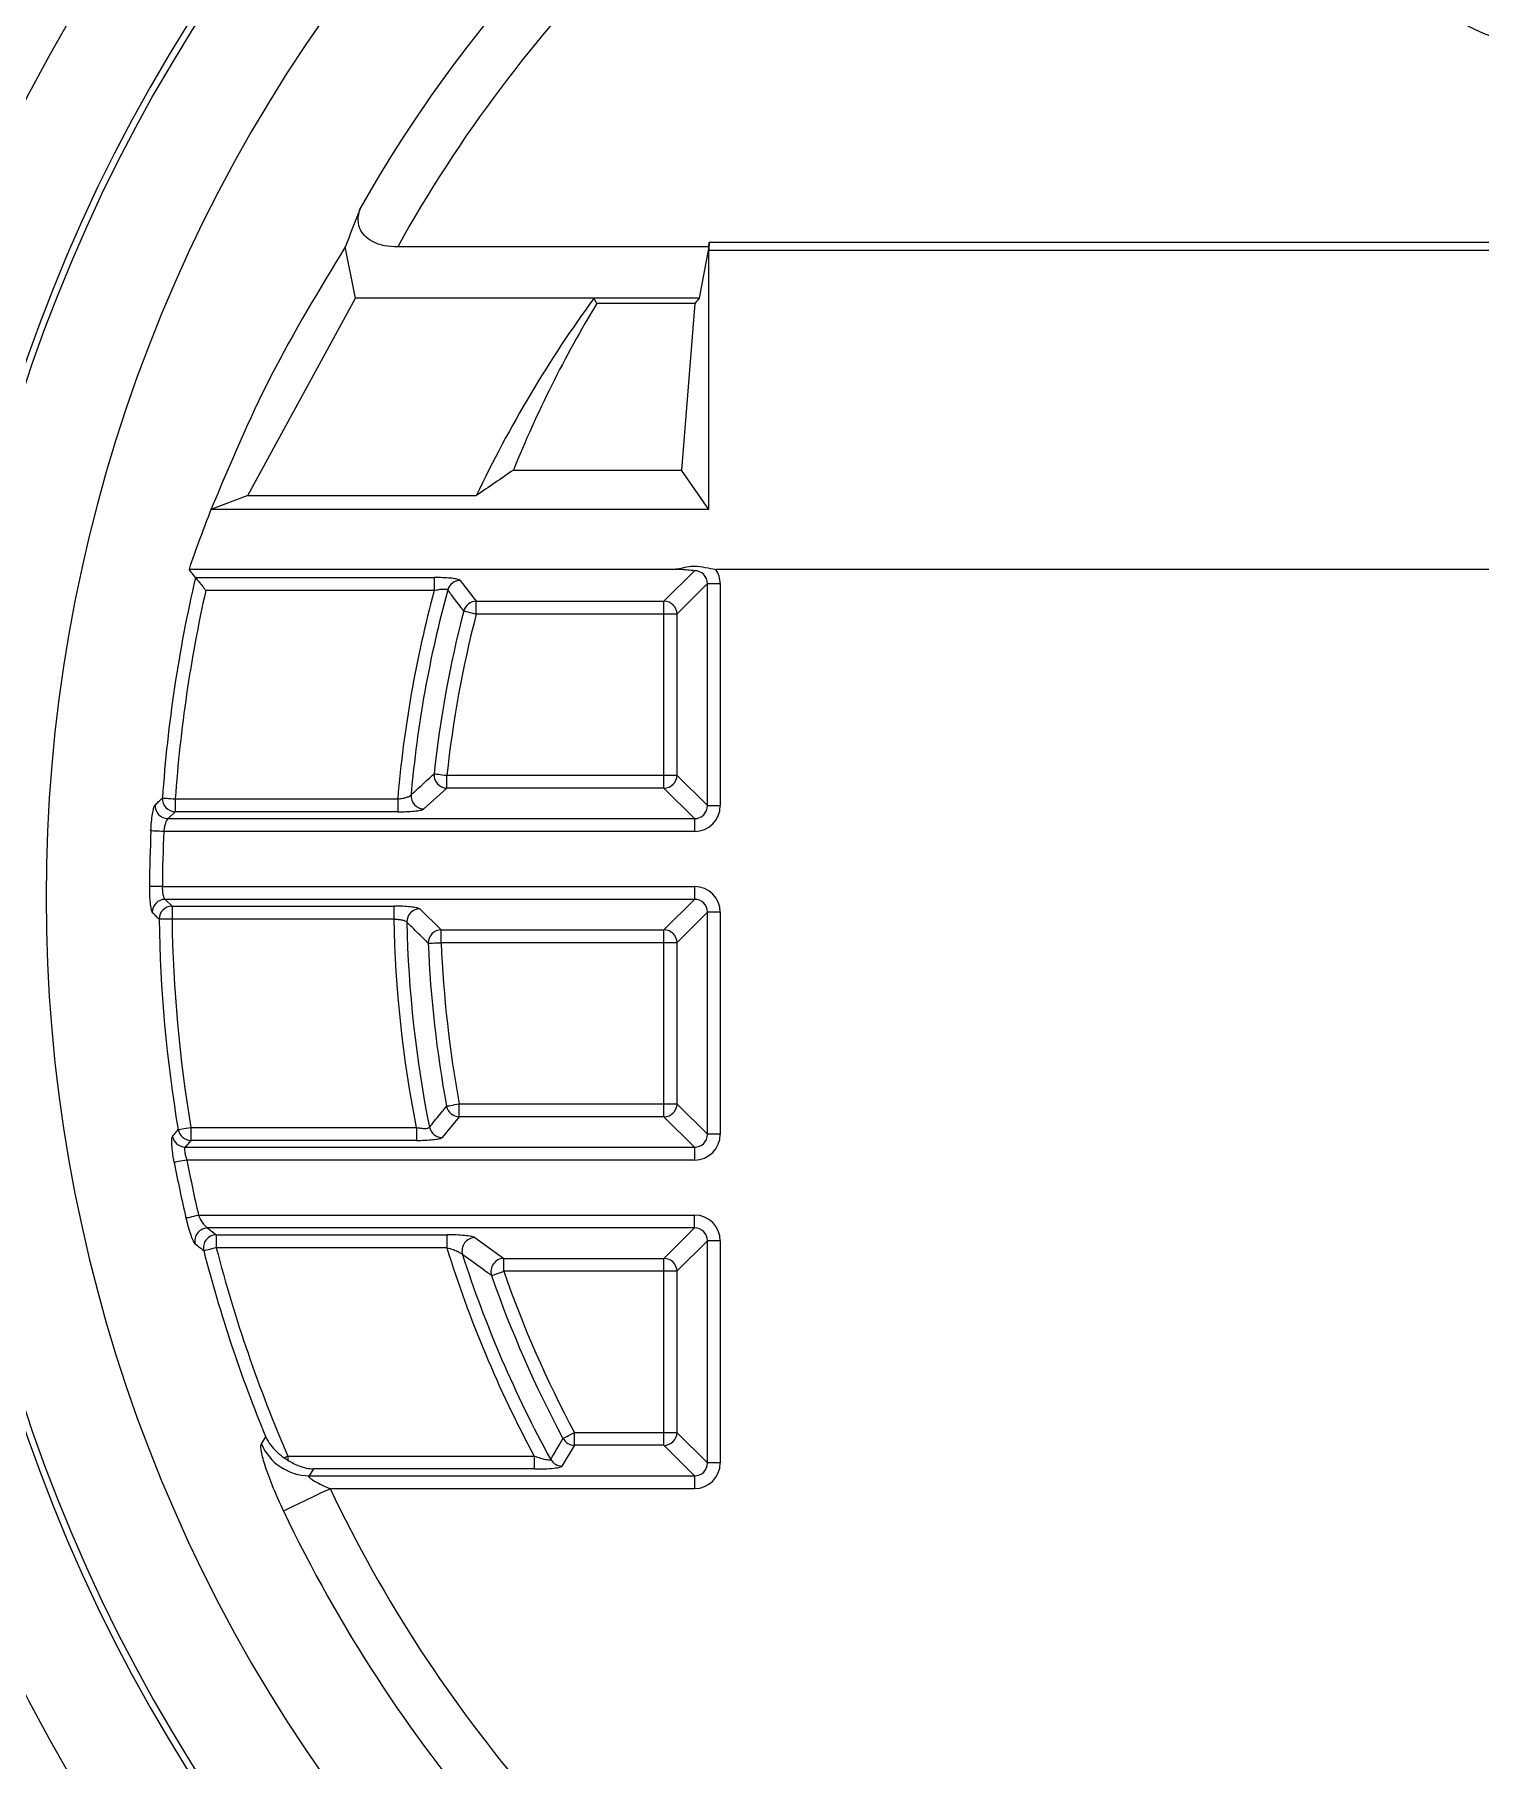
# Model space of a CAD drawing. Extents: x 2 to 136, y 1 to 99.
# Drawn here: x 127.069 to 128.736, y 44.294 to 46.285 of the extents above; entities that cross this region are included whole.
import ezdxf

# ---------------------------------------------------------------- set-up
doc = ezdxf.new("R2010")
doc.units = 0
doc.header["$MEASUREMENT"] = 0
doc.layers.add('OBJECT', color=7, linetype='CONTINUOUS')

msp = doc.modelspace()

# ---------------------------------------------------------------- linework, layer by layer
at = {"layer": 'OBJECT'}
for p, q in [((127.8466, 46.04), (127.847, 46.0455)), ((127.847, 46.0455), (129.8333, 46.0455)), ((127.4392, 45.9809), (127.4276, 46.04)), ((127.8466, 46.04), (127.488, 46.04)), ((127.8466, 46.04), (127.8356, 45.9809)), ((127.8466, 45.7371), (127.8466, 46.0358)), ((129.8333, 46.0358), (127.8466, 46.0358)), ((127.3153, 45.7532), (127.4392, 45.9809)), ((127.8356, 45.9809), (127.4392, 45.9809)), ((127.8356, 45.9808), (127.7141, 45.9808)), ((127.7175, 45.9747), (127.7141, 45.9808)), ((127.8305, 45.9747), (127.7175, 45.9747)), ((127.8305, 45.9747), (127.8153, 45.7827)), ((127.8356, 45.9808), (127.8305, 45.9747)), ((127.8356, 45.9808), (127.8356, 45.9809)), ((127.6214, 45.7827), (127.8153, 45.7827)), ((127.8466, 45.7371), (127.8153, 45.7827)), ((127.3153, 45.7532), (127.2727, 45.7371)), ((127.3153, 45.7532), (127.5786, 45.7532)), ((127.8466, 45.7371), (127.2727, 45.7371)), ((127.2549, 45.6587), (127.2474, 45.6682)), ((127.8049, 45.6682), (127.2474, 45.6682)), ((127.795, 45.6315), (127.8301, 45.6666)), ((129.8347, 45.6682), (127.8549, 45.6682)), ((127.2549, 45.6587), (127.5301, 45.6587)), ((127.5301, 45.6587), (127.5301, 45.6438)), ((127.56, 45.6555), (127.5785, 45.6315)), ((127.845, 45.6517), (127.8099, 45.6166)), ((127.845, 45.6517), (127.8599, 45.6517)), ((127.845, 45.3957), (127.845, 45.6517)), ((127.8599, 45.6517), (127.8599, 45.3957)), ((127.5301, 45.6438), (127.2668, 45.6438)), ((127.5785, 45.6315), (127.795, 45.6315)), ((127.5785, 45.6166), (127.5785, 45.6315)), ((127.795, 45.6166), (127.795, 45.6315)), ((127.795, 45.6166), (127.5785, 45.6166)), ((127.8099, 45.6166), (127.795, 45.6166)), ((127.795, 45.4308), (127.795, 45.6166)), ((127.8099, 45.6166), (127.8099, 45.4308)), ((127.5447, 45.4159), (127.5447, 45.4308)), ((127.5447, 45.4308), (127.795, 45.4308)), ((127.795, 45.4308), (127.8099, 45.4308)), ((127.795, 45.4159), (127.795, 45.4308)), ((127.8099, 45.4308), (127.845, 45.3957)), ((127.5447, 45.4159), (127.5182, 45.3918)), ((127.795, 45.4159), (127.5447, 45.4159)), ((127.8301, 45.3808), (127.795, 45.4159)), ((127.2316, 45.3886), (127.2232, 45.3808)), ((127.2316, 45.4035), (127.2316, 45.3886)), ((127.2316, 45.4035), (127.4881, 45.4035)), ((127.4881, 45.3886), (127.2316, 45.3886)), ((127.4881, 45.4035), (127.4881, 45.3886)), ((127.845, 45.3957), (127.8599, 45.3957)), ((127.2232, 45.3808), (127.8301, 45.3808)), ((127.8301, 45.3808), (127.8301, 45.3659)), ((127.8301, 45.3659), (127.2183, 45.3659)), ((127.2166, 45.3024), (127.8301, 45.3024)), ((127.8301, 45.2876), (127.2199, 45.2876)), ((127.2199, 45.2876), (127.2278, 45.2797)), ((127.795, 45.2525), (127.8301, 45.2876)), ((127.8301, 45.3024), (127.8301, 45.2876)), ((127.2278, 45.2797), (127.4836, 45.2797)), ((127.2278, 45.2797), (127.2278, 45.2648)), ((127.4836, 45.2797), (127.4836, 45.2648)), ((127.5134, 45.2765), (127.5382, 45.2525)), ((127.845, 45.2727), (127.8099, 45.2376)), ((127.845, 45.0167), (127.845, 45.2727)), ((127.8599, 45.2727), (127.845, 45.2727)), ((127.8599, 45.2727), (127.8599, 45.0167)), ((127.4836, 45.2648), (127.2278, 45.2648)), ((127.5382, 45.2525), (127.795, 45.2525)), ((127.5382, 45.2376), (127.5382, 45.2525)), ((127.795, 45.2376), (127.795, 45.2525)), ((127.795, 45.2376), (127.5382, 45.2376)), ((127.8099, 45.2376), (127.795, 45.2376)), ((127.795, 45.0518), (127.795, 45.2376)), ((127.8099, 45.2376), (127.8099, 45.0518)), ((127.559, 45.0369), (127.559, 45.0518)), ((127.559, 45.0518), (127.795, 45.0518)), ((127.795, 45.0369), (127.795, 45.0518)), ((127.795, 45.0518), (127.8099, 45.0518)), ((127.8099, 45.0518), (127.845, 45.0167)), ((127.559, 45.0369), (127.5392, 45.0128)), ((127.795, 45.0369), (127.559, 45.0369)), ((127.8301, 45.0018), (127.795, 45.0369)), ((127.2495, 45.0096), (127.2429, 45.0018)), ((127.2495, 45.0245), (127.2495, 45.0096)), ((127.2495, 45.0245), (127.5095, 45.0245)), ((127.5095, 45.0096), (127.2495, 45.0096)), ((127.5095, 45.0245), (127.5095, 45.0096)), ((127.8599, 45.0167), (127.845, 45.0167)), ((127.2429, 45.0018), (127.8301, 45.0018)), ((127.8301, 45.0018), (127.8301, 44.9869)), ((127.8301, 44.9869), (127.245, 44.9869)), ((127.2583, 44.9234), (127.8301, 44.9234)), ((127.8301, 44.9086), (127.2688, 44.9086)), ((127.2688, 44.9086), (127.2789, 44.9007)), ((127.795, 44.8735), (127.8301, 44.9086)), ((127.8301, 44.9086), (127.8301, 44.9234)), ((127.2789, 44.9007), (127.5446, 44.9007)), ((127.2789, 44.9007), (127.2789, 44.8858)), ((127.5446, 44.9007), (127.5446, 44.8858)), ((127.5769, 44.8975), (127.6103, 44.8735)), ((127.845, 44.8937), (127.8099, 44.8586)), ((127.8599, 44.8937), (127.845, 44.8937)), ((127.845, 44.6377), (127.845, 44.8937)), ((127.8599, 44.8937), (127.8599, 44.6377)), ((127.5446, 44.8858), (127.2789, 44.8858)), ((127.6103, 44.8735), (127.795, 44.8735)), ((127.6103, 44.8586), (127.6103, 44.8735)), ((127.795, 44.8586), (127.795, 44.8735)), ((127.795, 44.8586), (127.6103, 44.8586)), ((127.8099, 44.8586), (127.795, 44.8586)), ((127.795, 44.6728), (127.795, 44.8586)), ((127.8099, 44.8586), (127.8099, 44.6728)), ((127.6917, 44.6579), (127.6917, 44.6728)), ((127.6917, 44.6728), (127.795, 44.6728)), ((127.795, 44.6728), (127.8099, 44.6728)), ((127.795, 44.6579), (127.795, 44.6728)), ((127.8099, 44.6728), (127.845, 44.6377)), ((127.3308, 44.6595), (127.336, 44.6675)), ((127.6917, 44.6579), (127.6774, 44.6338)), ((127.795, 44.6579), (127.6917, 44.6579)), ((127.8301, 44.6228), (127.795, 44.6579)), ((127.3614, 44.6455), (127.6453, 44.6455)), ((127.3614, 44.6455), (127.3614, 44.6406)), ((127.391, 44.6306), (127.3858, 44.6228)), ((127.6453, 44.6306), (127.391, 44.6306)), ((127.6453, 44.6455), (127.6453, 44.6306)), ((127.8599, 44.6377), (127.845, 44.6377)), ((127.3858, 44.6228), (127.8301, 44.6228)), ((127.8301, 44.6228), (127.8301, 44.6079)), ((127.8301, 44.6079), (127.4101, 44.6079))]:
    msp.add_line(p, q, dxfattribs=at)
at = {"layer": 'OBJECT', "flags": 128}
for points in [[(127.5641, 45.6203), (127.5647, 45.6202), (127.5657, 45.6199), (127.5671, 45.6195), (127.5689, 45.6191), (127.571, 45.6185), (127.5734, 45.6179), (127.5759, 45.6173), (127.5785, 45.6166)], [(127.5299, 45.4324), (127.5305, 45.4323), (127.5315, 45.4322), (127.533, 45.432), (127.5349, 45.4318), (127.537, 45.4316), (127.5394, 45.4313), (127.542, 45.431), (127.5447, 45.4308)], [(127.2168, 45.4045), (127.2173, 45.4045), (127.2184, 45.4044), (127.2198, 45.4043), (127.2217, 45.4042), (127.2239, 45.404), (127.2263, 45.4039), (127.2289, 45.4037), (127.2316, 45.4035)], [(127.2183, 45.3659), (127.2156, 45.366), (127.213, 45.3661), (127.2106, 45.3663), (127.2084, 45.3664), (127.2066, 45.3664), (127.2051, 45.3665), (127.204, 45.3666), (127.2035, 45.3666)], [(127.2166, 45.3024), (127.2139, 45.3025), (127.2113, 45.3025), (127.2089, 45.3025), (127.2067, 45.3025), (127.2048, 45.3025), (127.2034, 45.3025), (127.2023, 45.3026), (127.2017, 45.3026)], [(127.2278, 45.2648), (127.2251, 45.2648), (127.2225, 45.2648), (127.2201, 45.2647), (127.2179, 45.2647), (127.216, 45.2647), (127.2146, 45.2646), (127.2135, 45.2646), (127.2129, 45.2646)], [(127.5233, 45.237), (127.5239, 45.237), (127.5249, 45.2371), (127.5264, 45.2371), (127.5283, 45.2372), (127.5304, 45.2373), (127.5329, 45.2374), (127.5355, 45.2375), (127.5382, 45.2376)], [(127.5444, 45.049), (127.5449, 45.0491), (127.5459, 45.0493), (127.5474, 45.0496), (127.5492, 45.0499), (127.5514, 45.0503), (127.5538, 45.0508), (127.5563, 45.0513), (127.559, 45.0518)], [(127.2349, 45.0221), (127.2354, 45.0221), (127.2365, 45.0223), (127.2379, 45.0226), (127.2397, 45.0229), (127.2419, 45.0232), (127.2443, 45.0236), (127.2469, 45.024), (127.2495, 45.0245)], [(127.245, 44.9869), (127.2424, 44.9864), (127.2398, 44.9859), (127.2374, 44.9855), (127.2352, 44.9851), (127.2334, 44.9847), (127.232, 44.9844), (127.2309, 44.9842), (127.2304, 44.9841)], [(127.2438, 44.9201), (127.2444, 44.9202), (127.2454, 44.9205), (127.2468, 44.9208), (127.2486, 44.9212), (127.2508, 44.9217), (127.2531, 44.9222), (127.2557, 44.9228), (127.2583, 44.9234)], [(127.2789, 44.8858), (127.2763, 44.8852), (127.2737, 44.8845), (127.2714, 44.8839), (127.2693, 44.8834), (127.2675, 44.8829), (127.266, 44.8825), (127.265, 44.8823), (127.2645, 44.8821)], [(127.5962, 44.8537), (127.5967, 44.8539), (127.5977, 44.8542), (127.5991, 44.8547), (127.6009, 44.8553), (127.6029, 44.856), (127.6052, 44.8568), (127.6077, 44.8577), (127.6103, 44.8586)], [(127.6786, 44.6657), (127.6791, 44.666), (127.68, 44.6665), (127.6813, 44.6672), (127.683, 44.6681), (127.6849, 44.6691), (127.6871, 44.6702), (127.6894, 44.6715), (127.6917, 44.6728)], [(127.357, 44.6435), (127.3575, 44.6438), (127.3581, 44.644), (127.3586, 44.6443), (127.3592, 44.6445), (127.3597, 44.6448), (127.3603, 44.645), (127.3609, 44.6452), (127.3614, 44.6455)], [(127.3563, 44.5824), (127.3584, 44.5833), (127.3621, 44.5851), (127.3675, 44.5877), (127.3742, 44.5908), (127.3821, 44.5946), (127.3909, 44.5988), (127.4003, 44.6033), (127.4101, 44.6079)]]:
    msp.add_lwpolyline(points, dxfattribs=at)
at = {"layer": 'OBJECT'}
for centre, radius, start, end in [((128.8466, 45.29), 6.555, 126.37982, 288.09222), ((128.8466, 45.29), 6.5028, 126.71932, 288.09222), ((128.8466, 45.29), 6.4944, 126.7749, 288.09222), ((128.8466, 45.29), 6.3069, 128.05888, 288.09222), ((128.8466, 45.29), 6.655, 198.09222, 30.43444), ((128.8466, 45.29), 2.0098, 135.4001, 224.5999), ((128.8466, 45.29), 1.6115, 118.9766, 150.407), ((128.8466, 45.29), 1.5519, 118.9766, 151.1006), ((128.8466, 46.54), 0.275, 200.9728, 5.2978), ((128.8466, 45.29), 1.8907, 138.3698, 221.6302), ((128.8466, 45.29), 1.8831, 138.6329, 221.3671), ((128.8466, 45.29), 1.764, 139.599, 220.401), ((128.8466, 45.29), 1.3205, 148.7665, 158.0941), ((128.8466, 45.29), 1.6339, 166.9569, 175.9802), ((127.5602, 45.6404), 0.0151, 90.7164, 164.0387), ((128.8466, 45.29), 1.619, 167.3753, 175.9802), ((128.8466, 45.29), 1.3633, 164.956, 175.2245), ((128.8466, 45.29), 1.3484, 164.756, 174.9781), ((127.5787, 45.6163), 0.0151, 90.7303, 164.8277), ((127.7948, 45.6163), 0.0152, 0.9913, 89.0085), ((128.8466, 45.29), 1.3244, 165.5575, 173.8295), ((128.8466, 45.29), 1.3095, 165.5575, 173.8295), ((127.545, 45.431), 0.0152, 174.9633, 268.8663), ((127.7948, 45.431), 0.0152, 270.9915, 359.0087), ((127.5185, 45.407), 0.0152, 176.0832, 268.8958), ((127.2235, 45.3959), 0.0152, 177.348, 268.9272), ((127.2319, 45.4038), 0.0152, 177.0622, 268.9179), ((128.8466, 45.29), 1.6449, 177.3311, 179.5626), ((128.8466, 45.29), 1.63, 177.3311, 179.5626), ((127.2202, 45.2724), 0.0152, 91.0058, 179.605), ((127.2281, 45.2646), 0.0152, 91.0103, 179.8797), ((127.5137, 45.2614), 0.0152, 91.0175, 180.2018), ((128.8466, 45.29), 1.6339, 180.89, 189.4388), ((128.8466, 45.29), 1.619, 180.89, 189.4388), ((128.8466, 45.29), 1.3633, 181.057, 191.2305), ((128.8466, 45.29), 1.3484, 181.2196, 191.3429), ((127.5385, 45.2373), 0.0152, 91.0405, 181.2532), ((127.7948, 45.2373), 0.0152, 0.9901, 89.0107), ((128.8466, 45.29), 1.3244, 182.2937, 190.4829), ((128.8466, 45.29), 1.3095, 182.2937, 190.4829), ((127.5592, 45.052), 0.0151, 191.2752, 269.2083), ((127.7948, 45.052), 0.0152, 270.9893, 359.0099), ((127.2432, 45.0169), 0.0151, 190.4781, 269.1928), ((127.2498, 45.0247), 0.0151, 190.2494, 269.19), ((127.5394, 45.028), 0.0151, 192.1218, 269.2214), ((128.8466, 45.29), 1.6449, 190.7162, 192.9956), ((128.8466, 45.29), 1.63, 190.7162, 192.9956), ((127.2692, 44.8934), 0.0152, 91.3583, 192.7427), ((127.2792, 44.8856), 0.0152, 91.3712, 193.0849), ((127.5773, 44.8823), 0.0152, 91.4831, 196.3044), ((128.8466, 45.29), 1.6339, 194.4556, 202.3966), ((128.8466, 45.29), 1.619, 194.4556, 203.4589), ((128.8466, 45.29), 1.3633, 197.2448, 208.2139), ((128.8466, 45.29), 1.3484, 197.7883, 208.7439), ((127.6107, 44.8583), 0.0152, 91.5379, 197.6975), ((127.7948, 44.8583), 0.0152, 0.9913, 89.0085), ((128.8466, 45.29), 1.3244, 199.2355, 208.1234), ((128.8466, 45.29), 1.3095, 199.2355, 208.1234), ((127.7948, 44.673), 0.0152, 270.9911, 359.0092), ((127.3865, 44.6833), 0.0605, 203.1996, 269.3863), ((127.6919, 44.673), 0.0151, 208.6643, 269.4571), ((127.6776, 44.649), 0.0151, 209.2839, 269.4594), ((128.8466, 45.29), 1.5902, 205.3998, 236.0334), ((128.8466, 45.29), 1.6498, 205.3998, 236.0334)]:
    msp.add_arc(centre, radius, start, end, dxfattribs=at)
for centre, major_axis, ratio, start_param, end_param in [((128.8466, 45.506), (0, 1.5296), 0.989974, 1.182053, 1.214204), ((127.8485, 46.0455), (0.0012, 0.015), 0.093471, 1.578239, 2.27637), ((128.8466, 45.1444), (0, 1.4127), 0.994678, 0.93728, 1.125299), ((128.8466, 45.1148), (0, 1.7003), 0.994678, 1.196101, 1.239318), ((127.8297, 45.6512), (0.0111, 0.0111), 0.957239, 5.505213, 7.061157), ((127.8297, 45.6512), (-0.0215, -0.0215), 0.985257, 2.363621, 2.944283), ((127.8297, 45.3961), (-0.0215, 0.0215), 0.985257, 2.363621, 3.919564), ((127.8297, 45.3961), (-0.0111, 0.0111), 0.957239, 2.363621, 3.919564), ((127.8297, 45.2722), (-0.0215, -0.0215), 0.985257, 2.363621, 3.919564), ((127.8297, 45.2722), (0.0111, 0.0111), 0.957239, 5.505213, 7.061157), ((127.8297, 45.0171), (-0.0215, 0.0215), 0.985257, 2.363621, 3.919564), ((127.8297, 45.0171), (-0.0111, 0.0111), 0.957239, 2.363621, 3.919564), ((127.8297, 44.8932), (-0.0215, -0.0215), 0.985257, 2.363621, 3.919564), ((127.8297, 44.8932), (0.0111, 0.0111), 0.957239, 5.505213, 7.061157), ((127.8297, 44.6381), (-0.0215, 0.0215), 0.985257, 2.363621, 3.919564), ((127.8297, 44.6381), (-0.0111, 0.0111), 0.957239, 2.363621, 3.919564)]:
    msp.add_ellipse(centre, major_axis=major_axis, ratio=ratio, start_param=start_param, end_param=end_param, dxfattribs=at)
for points, knots in [([(127.488, 46.04), (127.4828, 46.0403), (127.4725, 46.0408), (127.4588, 46.0455), (127.4492, 46.0528), (127.443, 46.0626), (127.4416, 46.0741), (127.4442, 46.0821), (127.4454, 46.0858)], [0, 0, 0, 0, 0.159898, 0.320837, 0.466381, 0.608638, 0.822533, 1, 1, 1, 1]), ([(127.4276, 46.04), (127.3978, 45.9909), (127.3378, 45.8925), (127.2945, 45.789), (127.2727, 45.7371)], [0, 0, 0, 0, 0.498208, 1, 1, 1, 1]), ([(127.6214, 45.7827), (127.6142, 45.7778), (127.5997, 45.7679), (127.5856, 45.7581), (127.5786, 45.7532)], [0, 0, 0, 0, 0.5, 1, 1, 1, 1]), ([(127.8049, 45.6682), (127.8074, 45.6685), (127.8159, 45.6695), (127.8284, 45.6733), (127.8427, 45.6703), (127.8509, 45.6689), (127.8549, 45.6682)], [0, 0, 0, 0, 0.14924, 0.508742, 0.752981, 1, 1, 1, 1]), ([(127.8301, 45.6666), (127.8301, 45.6666), (127.8276, 45.6669), (127.8222, 45.6674), (127.8136, 45.6681), (127.8074, 45.6681), (127.8049, 45.6682)], [0, 0, 0, 0, 0.005344, 0.363958, 0.739535, 1, 1, 1, 1]), ([(127.2549, 45.6587), (127.2551, 45.6584), (127.2556, 45.6578), (127.2577, 45.6552), (127.2607, 45.6515), (127.2639, 45.6474), (127.266, 45.6448), (127.2667, 45.6439), (127.2668, 45.6438)], [0, 0, 0, 0, 0.179543, 0.358212, 0.604134, 0.854001, 0.993784, 1, 1, 1, 1]), ([(127.56, 45.6555), (127.5594, 45.6559), (127.5582, 45.6567), (127.5524, 45.6577), (127.5445, 45.6584), (127.5366, 45.6587), (127.5317, 45.6587), (127.5301, 45.6587)], [0, 0, 0, 0, 0.2210653, 0.4421508, 0.6634316, 0.8904108, 1, 1, 1, 1]), ([(127.5301, 45.6438), (127.532, 45.6443), (127.5358, 45.6451), (127.5408, 45.6456), (127.5442, 45.6455), (127.5454, 45.645), (127.5456, 45.6446), (127.5457, 45.6445)], [0, 0, 0, 0, 0.25713, 0.515511, 0.742105, 0.940087, 1, 1, 1, 1]), ([(127.5641, 45.6203), (127.5632, 45.6215), (127.5585, 45.6276), (127.5523, 45.6357), (127.5472, 45.6426), (127.5457, 45.6445)], [0, 0, 0, 0, 0.1515096, 0.7575387, 1, 1, 1, 1]), ([(127.5034, 45.408), (127.5047, 45.4093), (127.5113, 45.4154), (127.5202, 45.4235), (127.5277, 45.4304), (127.5299, 45.4324)], [0, 0, 0, 0, 0.1508, 0.754005, 1, 1, 1, 1]), ([(127.4881, 45.4035), (127.4901, 45.4037), (127.4939, 45.4041), (127.4987, 45.4053), (127.5021, 45.4066), (127.503, 45.4076), (127.5034, 45.408)], [0, 0, 0, 0, 0.2672673, 0.512821, 0.7563575, 1, 1, 1, 1]), ([(127.2035, 45.3666), (127.2035, 45.3675), (127.2037, 45.3719), (127.2044, 45.3796), (127.2056, 45.3881), (127.207, 45.3944), (127.2079, 45.3959), (127.2084, 45.3966)], [0, 0, 0, 0, 0.064654, 0.299342, 0.533646, 0.766801, 1, 1, 1, 1]), ([(127.2084, 45.3966), (127.2097, 45.3979), (127.2125, 45.4005), (127.2153, 45.4031), (127.2168, 45.4045)], [0, 0, 0, 0, 0.46377, 1, 1, 1, 1]), ([(127.4881, 45.3886), (127.4915, 45.3886), (127.4983, 45.3887), (127.5074, 45.3894), (127.5143, 45.3903), (127.5174, 45.3912), (127.5181, 45.3917), (127.5182, 45.3918)], [0, 0, 0, 0, 0.232587, 0.465092, 0.699418, 0.935279, 1, 1, 1, 1]), ([(127.2232, 45.3808), (127.2231, 45.3807), (127.2225, 45.3804), (127.2214, 45.3788), (127.2201, 45.3753), (127.219, 45.3709), (127.2185, 45.3676), (127.2183, 45.3659)], [0, 0, 0, 0, 0.0737, 0.314773, 0.547626, 0.773682, 1, 1, 1, 1]), ([(127.2017, 45.3026), (127.2018, 45.2992), (127.2018, 45.2924), (127.2025, 45.2833), (127.2034, 45.2764), (127.2044, 45.2733), (127.2049, 45.2727), (127.205, 45.2725)], [0, 0, 0, 0, 0.2327103, 0.4654096, 0.6981468, 0.9309534, 1, 1, 1, 1]), ([(127.2166, 45.3024), (127.2166, 45.3021), (127.2166, 45.3), (127.2168, 45.2963), (127.2176, 45.2919), (127.2186, 45.2887), (127.2195, 45.2879), (127.2199, 45.2876)], [0, 0, 0, 0, 0.05206, 0.280646, 0.517551, 0.758839, 1, 1, 1, 1]), ([(127.2129, 45.2646), (127.2117, 45.2658), (127.2091, 45.2685), (127.2064, 45.2711), (127.205, 45.2725)], [0, 0, 0, 0, 0.464177, 1, 1, 1, 1]), ([(127.5134, 45.2765), (127.5127, 45.2769), (127.5112, 45.2777), (127.5048, 45.2788), (127.4963, 45.2795), (127.4888, 45.2797), (127.4845, 45.2797), (127.4836, 45.2797)], [0, 0, 0, 0, 0.23513, 0.470294, 0.704671, 0.937304, 1, 1, 1, 1]), ([(127.4836, 45.2648), (127.4852, 45.2648), (127.4886, 45.2646), (127.493, 45.2639), (127.4964, 45.263), (127.4981, 45.262), (127.4984, 45.2614), (127.4985, 45.2613)], [0, 0, 0, 0, 0.22548, 0.450799, 0.680135, 0.916412, 1, 1, 1, 1]), ([(127.5233, 45.237), (127.5221, 45.2382), (127.5158, 45.2443), (127.5075, 45.2524), (127.5005, 45.2593), (127.4985, 45.2613)], [0, 0, 0, 0, 0.150975, 0.754868, 1, 1, 1, 1]), ([(127.5246, 45.0248), (127.5256, 45.026), (127.5305, 45.0321), (127.5371, 45.0402), (127.5427, 45.0471), (127.5444, 45.049)], [0, 0, 0, 0, 0.1514071, 0.7570265, 1, 1, 1, 1]), ([(127.2304, 44.9841), (127.2301, 44.9855), (127.2293, 44.9901), (127.2282, 44.9979), (127.2274, 45.006), (127.2274, 45.012), (127.228, 45.0135), (127.2283, 45.0142)], [0, 0, 0, 0, 0.095671, 0.323993, 0.549161, 0.774592, 1, 1, 1, 1]), ([(127.2283, 45.0142), (127.2293, 45.0154), (127.2315, 45.018), (127.2337, 45.0206), (127.2349, 45.0221)], [0, 0, 0, 0, 0.4652587, 1, 1, 1, 1]), ([(127.5095, 45.0245), (127.5106, 45.0243), (127.5134, 45.0238), (127.5175, 45.0234), (127.5211, 45.0234), (127.5238, 45.0239), (127.5243, 45.0245), (127.5246, 45.0248)], [0, 0, 0, 0, 0.163616, 0.376573, 0.582252, 0.791234, 1, 1, 1, 1]), ([(127.5095, 45.0096), (127.5129, 45.0096), (127.5197, 45.0097), (127.5287, 45.0104), (127.5355, 45.0113), (127.5384, 45.0122), (127.539, 45.0127), (127.5392, 45.0128)], [0, 0, 0, 0, 0.234191, 0.46856, 0.698538, 0.924526, 1, 1, 1, 1]), ([(127.2429, 45.0018), (127.2428, 45.0017), (127.2424, 45.0013), (127.242, 44.9996), (127.2423, 44.9963), (127.2433, 44.9918), (127.2444, 44.9885), (127.245, 44.9869)], [0, 0, 0, 0, 0.100319, 0.310213, 0.530305, 0.765482, 1, 1, 1, 1]), ([(127.2438, 44.9201), (127.2447, 44.9166), (127.2464, 44.9095), (127.2494, 44.9002), (127.2521, 44.8933), (127.2537, 44.8906), (127.2543, 44.8901), (127.2544, 44.89)], [0, 0, 0, 0, 0.242993, 0.485893, 0.730301, 0.969713, 1, 1, 1, 1]), ([(127.2688, 44.9086), (127.2682, 44.909), (127.2669, 44.9097), (127.2643, 44.913), (127.2613, 44.9175), (127.2593, 44.9214), (127.2583, 44.9234)], [0, 0, 0, 0, 0.231291, 0.461717, 0.716184, 1, 1, 1, 1]), ([(127.2645, 44.8821), (127.2629, 44.8834), (127.2595, 44.886), (127.2562, 44.8886), (127.2544, 44.89)], [0, 0, 0, 0, 0.462021, 1, 1, 1, 1]), ([(127.5769, 44.8975), (127.576, 44.8979), (127.5741, 44.8987), (127.5673, 44.8997), (127.5581, 44.9005), (127.5501, 44.9007), (127.5455, 44.9007), (127.5446, 44.9007)], [0, 0, 0, 0, 0.229174, 0.457977, 0.696262, 0.943356, 1, 1, 1, 1]), ([(127.5446, 44.8858), (127.5471, 44.8851), (127.5519, 44.8838), (127.5579, 44.8813), (127.5615, 44.8793), (127.5624, 44.8784), (127.5627, 44.8781)], [0, 0, 0, 0, 0.302752, 0.587751, 0.874467, 1, 1, 1, 1]), ([(127.5962, 44.8537), (127.5945, 44.8549), (127.586, 44.861), (127.5748, 44.8691), (127.5655, 44.876), (127.5627, 44.8781)], [0, 0, 0, 0, 0.150006, 0.750024, 1, 1, 1, 1]), ([(127.3563, 44.5824), (127.3522, 44.5913), (127.3441, 44.6092), (127.3352, 44.6335), (127.3305, 44.6509), (127.33, 44.6578), (127.3307, 44.6592), (127.3308, 44.6595)], [0, 0, 0, 0, 0.25715, 0.513211, 0.744498, 0.953648, 1, 1, 1, 1]), ([(127.336, 44.6675), (127.336, 44.6674), (127.3391, 44.6612), (127.3453, 44.6525), (127.3541, 44.6457), (127.357, 44.6435)], [0, 0, 0, 0, 0.009116, 0.676062, 1, 1, 1, 1]), ([(127.6644, 44.6416), (127.6651, 44.6428), (127.6687, 44.6489), (127.6734, 44.657), (127.6775, 44.6638), (127.6786, 44.6657)], [0, 0, 0, 0, 0.151779, 0.758894, 1, 1, 1, 1]), ([(127.357, 44.6435), (127.3583, 44.6426), (127.3598, 44.6416), (127.3613, 44.6406), (127.3614, 44.6406)], [0, 0, 0, 0, 0.917934, 1, 1, 1, 1]), ([(127.3614, 44.6406), (127.3657, 44.6382), (127.3753, 44.6329), (127.3854, 44.631), (127.391, 44.6306), (127.391, 44.6306)], [0, 0, 0, 0, 0.447469, 0.990911, 1, 1, 1, 1]), ([(127.6453, 44.6455), (127.6477, 44.6447), (127.6522, 44.6432), (127.658, 44.6417), (127.6618, 44.6411), (127.6639, 44.641), (127.6642, 44.6414), (127.6644, 44.6416)], [0, 0, 0, 0, 0.290045, 0.546789, 0.725459, 0.862589, 1, 1, 1, 1]), ([(127.6453, 44.6306), (127.6494, 44.6307), (127.6576, 44.6307), (127.668, 44.6315), (127.6754, 44.6326), (127.6768, 44.6334), (127.6774, 44.6338)], [0, 0, 0, 0, 0.266581, 0.534173, 0.773417, 1, 1, 1, 1]), ([(127.3858, 44.6228), (127.3857, 44.6227), (127.3853, 44.6226), (127.3852, 44.6221), (127.3855, 44.6215), (127.3864, 44.6205), (127.3879, 44.6193), (127.392, 44.6165), (127.3994, 44.6126), (127.4063, 44.6096), (127.4101, 44.6079)], [0, 0, 0, 0, 0.031538, 0.091736, 0.151947, 0.169898, 0.279914, 0.361158, 0.647937, 1, 1, 1, 1])]:
    msp.add_open_spline(points, degree=3, knots=knots, dxfattribs=at)

doc.saveas('drawing.dxf')
